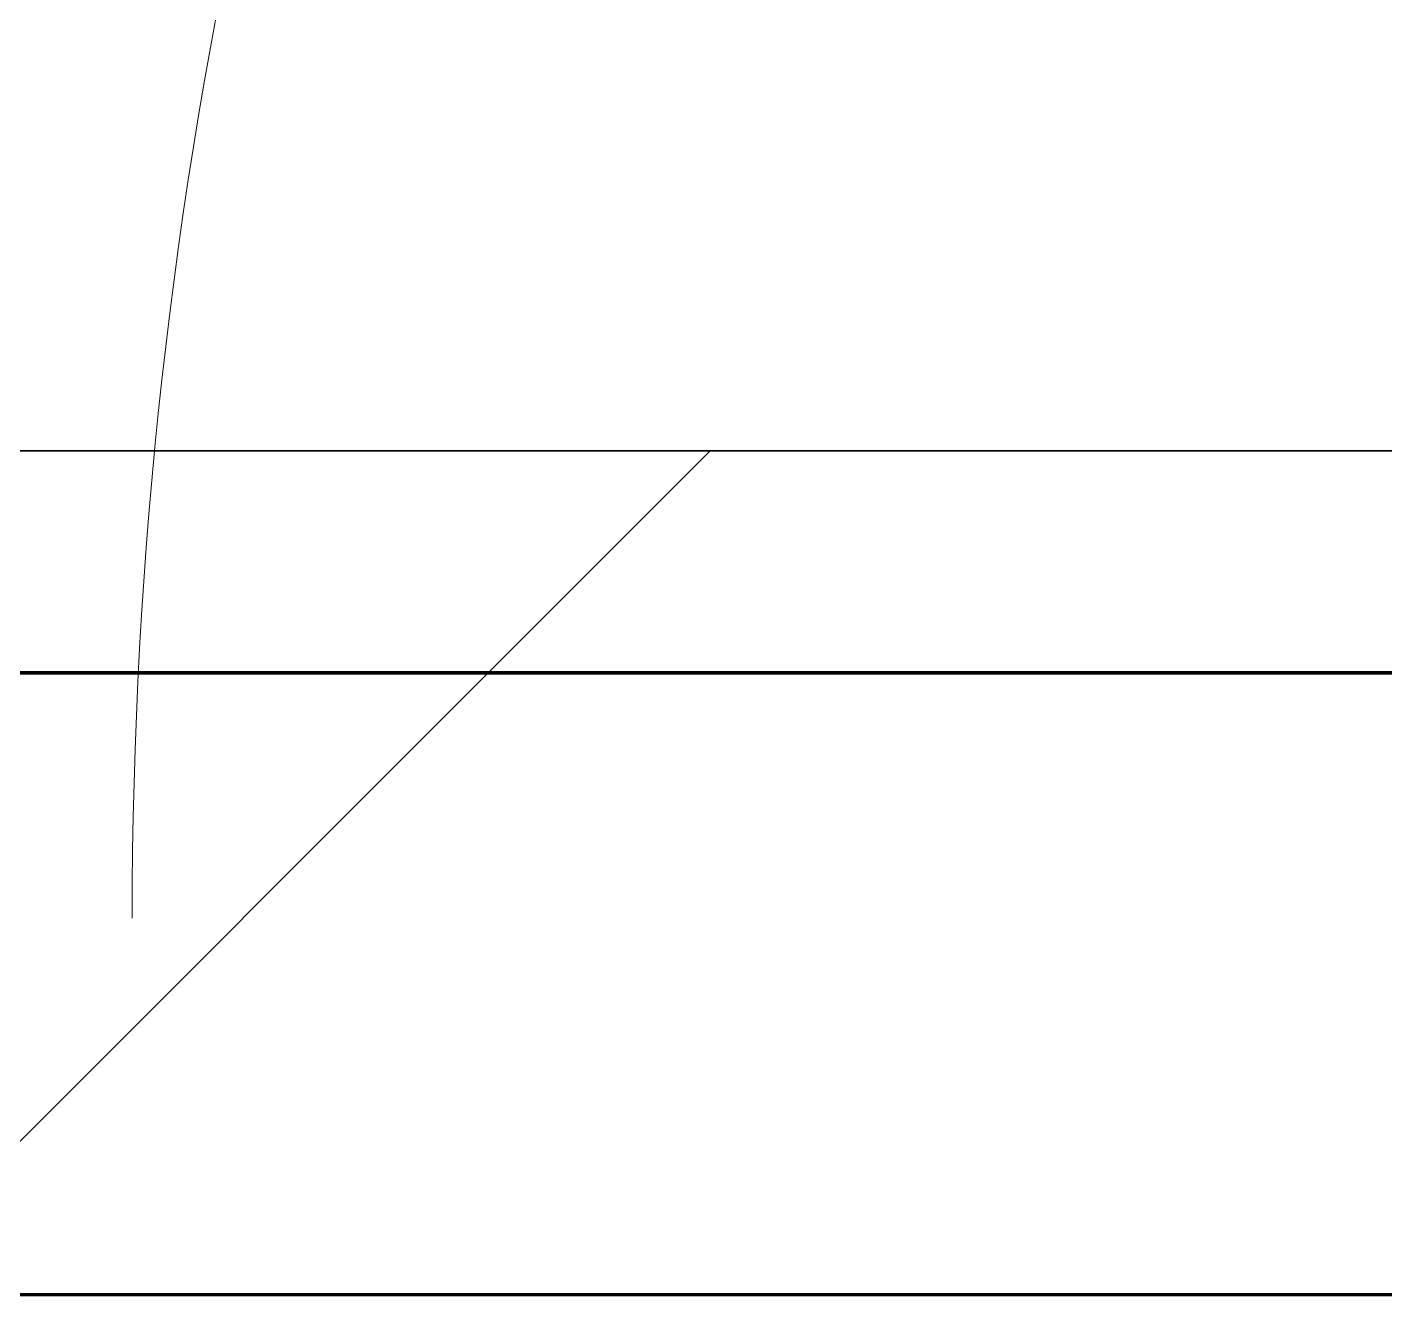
# Model space of a CAD drawing. Header units: millimetres. Extents: x -726012 to -647389, y -20772 to 18805.
# Drawn here: x -706006 to -705700.3, y -3460.9 to -3175.6 of the extents above; entities that cross this region are included whole.
import ezdxf
from ezdxf.xclip import XClip

# ---------------------------------------------------------------- set-up
doc = ezdxf.new("R2010")
doc.units = ezdxf.units.MM
doc.header["$XCLIPFRAME"] = 0
for name, color, linetype, lineweight in [('A-DOOR-E', 2, 'Continuous', 25), ('A-DOOR-OPNG', 2, 'Continuous', 9), ('A-GLAZ-CURT', 2, 'Continuous', 9), ('A-WALL', 5, 'Continuous', 35), ('A-WALL-FNSH', 2, 'Continuous', 35), ('A-WALL-PATT', 1, 'Continuous', 35)]:
    doc.layers.add(name, color=color, linetype=linetype, lineweight=lineweight)
doc.layers.add('A11_ALU.SOLID SHEET', color=2, linetype='Continuous')

# ---------------------------------------------------------------- blocks, each defined once
blk = doc.blocks.new('DPA_AC-SG-PI - A1_1200x1300 mm-9677159-4233-01 ENLARGED MULTI-PURPOSE LEVEL - REFLECTED CEILING PLAN - SHEET 4')
at = {"layer": 'A-DOOR-OPNG'}
blk.add_arc((-500, -14.8), 1100, 334.74419, 0, dxfattribs=at)
blk = doc.blocks.new('PPLS-PP19_Custom Tile Pattern - Custom Tile Pattern-V151-4233-01 ENLARGED MULTI-PURPOSE LEVEL - REFLECTED CEILING PLAN - SHEET 4')
at = {"layer": 'A-GLAZ-CURT'}
for p, q in [((-300, 0), (300, 0)), ((300, 0), (-300, 0)), ((230.06, 0), (300, 0)), ((-300, -50), (300, -50)), ((300, -50), (-300, -50))]:
    blk.add_line(p, q, dxfattribs=at)
for points, knots in [([(300, 0), (286.53, 0), (254.22, 0), (207.11, 0), (177.41, 0), (159.34, 0), (158.33, 0), (158.3, 0)], [-285.253232, -285.253232, -285.253232, -285.253232, -244.693688, -187.987675, -143.776725, -129.632772, -123.352749, -123.352749, -123.352749, -123.352749]), ([(300, 0), (288.22, 0), (268.81, 0), (249.63, 0), (242.96, 0)], [-12528.858583, -12528.858583, -12528.858583, -12528.858583, -11905.454923, -11517.543583, -11517.543583, -11517.543583, -11517.543583]), ([(243.91, 0), (253.3, 0), (267.66, 0), (281.71, 0), (291.71, 0), (296.52, 0), (297.86, 0), (298.09, 0)], [-6519.523061, -6519.523061, -6519.523061, -6519.523061, -6068.460911, -5766.029927, -5566.724884, -5280.360606, -5199.253518, -5199.253518, -5199.253518, -5199.253518]), ([(284.76, 0), (284.76, 0), (285.09, 0), (287.47, 0), (293.59, 0), (297.76, 0), (300, 0)], [-4110.630118, -4110.630118, -4110.630118, -4110.630118, -4053.389046, -3959.664717, -3862.421465, -3746.95702, -3746.95702, -3746.95702, -3746.95702]), ([(297.38, 0), (295.84, 0), (291.62, 0), (285.38, 0), (284.87, 0)], [-4803.172655, -4803.172655, -4803.172655, -4803.172655, -4358.271401, -4143.037883, -4143.037883, -4143.037883, -4143.037883])]:
    blk.add_open_spline(points, degree=3, knots=knots, dxfattribs=at)
blk = doc.blocks.new('PPLS-PP19_Custom Tile Pattern - Custom Tile Pattern-V152-4233-01 ENLARGED MULTI-PURPOSE LEVEL - REFLECTED CEILING PLAN - SHEET 4')
at = {"layer": 'A-GLAZ-CURT'}
for p, q in [((-300, 0), (300, 0)), ((300, 0), (-300, 0)), ((-293.07, 0), (-275.75, 0)), ((-275.75, 0), (-293.07, 0)), ((-222.32, 0), (-220.73, 0)), ((-220.73, 0), (-222.32, 0)), ((-220.4, 0), (-205, 0)), ((-205, 0), (-220.4, 0)), ((-300, -50), (300, -50)), ((300, -50), (-300, -50))]:
    blk.add_line(p, q, dxfattribs=at)
at = {"layer": 'A-GLAZ-CURT', "flags": 128}
for points in [[(-300, 0), (-291.56, 0), (-283.3, 0), (-275.2, 0), (-267.26, 0), (-259.45, 0), (-251.77, 0), (-244.2, 0), (-236.74, 0), (-229.36, 0), (-222.06, 0), (-214.83, 0), (-207.71, 0), (-200.76, 0), (-194.02, 0), (-187.54, 0), (-181.38, 0), (-175.58, 0), (-170.25, 0), (-165.64, 0), (-162.01, 0), (-159.53, 0), (-157.46, 0), (-154.52, 0), (-149.42, 0), (-141.84, 0), (-132.81, 0), (-126.08, 0)], [(-125.17, 0), (-128.55, 0), (-134.16, 0), (-140.03, 0), (-145.5, 0), (-150.63, 0), (-155.53, 0), (-160.27, 0), (-164.95, 0), (-169.65, 0), (-174.47, 0), (-179.49, 0), (-184.81, 0), (-190.44, 0), (-196.37, 0), (-202.58, 0), (-209.04, 0), (-215.73, 0), (-222.63, 0), (-229.72, 0), (-236.97, 0), (-244.39, 0), (-251.96, 0), (-259.67, 0), (-267.51, 0), (-275.48, 0), (-283.55, 0), (-291.73, 0), (-300, 0)]]:
    blk.add_lwpolyline(points, dxfattribs=at)
at = {"layer": 'A-GLAZ-CURT'}
for points, knots in [([(-300, 0), (-284.65, 0), (-256.19, 0), (-231.39, 0), (-220.39, 0)], [-5323.127839, -5323.127839, -5323.127839, -5323.127839, -4502.809032, -3770.548886, -3770.548886, -3770.548886, -3770.548886]), ([(-220.62, 0), (-239.79, 0), (-265.24, 0), (-294.48, 0), (-300, 0)], [-14989.627579, -14989.627579, -14989.627579, -14989.627579, -13729.592194, -13439.944408, -13439.944408, -13439.944408, -13439.944408]), ([(-137.88, 0), (-140.56, 0), (-147.66, 0), (-147.69, 0), (-158.72, 0), (-174.02, 0), (-185.59, 0), (-209.77, 0), (-232.01, 0), (-255.22, 0), (-262.59, 0), (-264.9, 0), (-265.4, 0)], [-3187.727384, -3187.727384, -3187.727384, -3187.727384, -2919.378265, -2477.344047, -2237.412286, -2029.680487, -1755.085331, -1400.429864, -858.079193, -543.655514, -208.940337, 0, 0, 0, 0]), ([(-258.6, 0), (-257.91, 0), (-254.26, 0), (-241.25, 0), (-228.95, 0), (-221.55, 0), (-221.12, 0)], [-5722.54675, -5722.54675, -5722.54675, -5722.54675, -5657.471696, -5413.335975, -5017.494783, -4992.826024, -4992.826024, -4992.826024, -4992.826024]), ([(-220.37, 0), (-221.19, 0), (-224.59, 0), (-231.26, 0), (-233.46, 0), (-234, 0)], [-1020.541103, -1020.541103, -1020.541103, -1020.541103, -978.033455, -846.069444, -682.911962, -682.911962, -682.911962, -682.911962]), ([(-233.49, 0), (-233.44, 0), (-232.38, 0), (-230.74, 0), (-225.3, 0), (-223.63, 0)], [-455.274641, -455.274641, -455.274641, -455.274641, -440.605512, -119.536984, 0, 0, 0, 0]), ([(-223.63, 0), (-219.39, 0), (-206.17, 0), (-188.58, 0), (-169.02, 0), (-157.93, 0), (-152.01, 0)], [-5463.295695, -5463.295695, -5463.295695, -5463.295695, -5161.076232, -4739.070012, -4465.409639, -4149.119819, -4149.119819, -4149.119819, -4149.119819]), ([(-220.37, 0), (-204.3, 0), (-180.49, 0), (-159.54, 0), (-152.02, 0)], [-3770.095708, -3770.095708, -3770.095708, -3770.095708, -2700.551212, -2025.879528, -2025.879528, -2025.879528, -2025.879528]), ([(-152.67, 0), (-171.19, 0), (-193.55, 0), (-218.29, 0), (-220.37, 0)], [-16636.165947, -16636.165947, -16636.165947, -16636.165947, -15131.813646, -14995.132429, -14995.132429, -14995.132429, -14995.132429]), ([(-220.37, 0), (-217.81, 0), (-212.35, 0), (-200.2, 0), (-185.8, 0), (-171.77, 0), (-158.7, 0), (-157.22, 0)], [-4978.591519, -4978.591519, -4978.591519, -4978.591519, -4832.723979, -4666.091899, -4349.945572, -4000.813434, -3840.635403, -3840.635403, -3840.635403, -3840.635403]), ([(-133.82, 0), (-135.51, 0), (-137.8, 0), (-149.31, 0), (-162.01, 0), (-177.91, 0), (-198.58, 0), (-212.44, 0), (-220.15, 0)], [-2731.647847, -2731.647847, -2731.647847, -2731.647847, -2418.507304, -2308.929706, -2113.765672, -1763.376603, -1422.553702, -1024.367943, -1024.367943, -1024.367943, -1024.367943]), ([(-84.49, 0), (-97.88, 0), (-119.88, 0), (-146.1, 0), (-152.03, 0)], [-18863.835505, -18863.835505, -18863.835505, -18863.835505, -17136.203329, -16653.375917, -16653.375917, -16653.375917, -16653.375917]), ([(-152.01, 0), (-146.22, 0), (-136.84, 0), (-127.33, 0), (-124.19, 0), (-123.43, 0), (-123.28, 0)], [-4149.119819, -4149.119819, -4149.119819, -4149.119819, -3839.893365, -3647.167523, -3488.92562, -3439.852845, -3439.852845, -3439.852845, -3439.852845]), ([(-151.06, 0), (-150.06, 0), (-147.11, 0), (-143.57, 0), (-138.62, 0)], [-3456.571863, -3456.571863, -3456.571863, -3456.571863, -3371.022232, -3227.460399, -3227.460399, -3227.460399, -3227.460399]), ([(-151.03, 0), (-140.01, 0), (-124.96, 0), (-110.8, 0), (-99.5, 0), (-91.46, 0)], [-1996.172939, -1996.172939, -1996.172939, -1996.172939, -1002.059161, -460.363443, 0, 0, 0, 0]), ([(-118.78, 0), (-121.86, 0), (-126.28, 0), (-136.96, 0), (-147.46, 0), (-150.03, 0), (-150.57, 0)], [-5938.474035, -5938.474035, -5938.474035, -5938.474035, -5700.061948, -5508.838257, -5298.784692, -5196.16478, -5196.16478, -5196.16478, -5196.16478]), ([(-150.34, 0), (-150.07, 0), (-147.75, 0), (-142.6, 0), (-127.26, 0), (-107.3, 0), (-94.05, 0), (-85.05, 0), (-83.82, 0)], [-4948.728362, -4948.728362, -4948.728362, -4948.728362, -4883.323924, -4440.880425, -4054.690705, -3793.097032, -3402.597032, -3340.391645, -3340.391645, -3340.391645, -3340.391645]), ([(-84.2, 0), (-92.34, 0), (-112.04, 0), (-130.52, 0), (-147.74, 0), (-149.07, 0)], [-7439.669089, -7439.669089, -7439.669089, -7439.669089, -7004.680444, -6449.282163, -6277.220794, -6277.220794, -6277.220794, -6277.220794]), ([(-148.23, 0), (-146.94, 0), (-140.15, 0), (-137.28, 0), (-133.93, 0), (-128.78, 0), (-126.5, 0)], [-6162.058746, -6162.058746, -6162.058746, -6162.058746, -6017.569127, -5560.701257, -5364.112219, -5231.017328, -5231.017328, -5231.017328, -5231.017328]), ([(-86.16, 0), (-91.37, 0), (-104.13, 0), (-122.65, 0), (-139.03, 0), (-146.11, 0), (-146.95, 0)], [-1681.3698, -1681.3698, -1681.3698, -1681.3698, -1374.161226, -945.742622, -741.901385, -489.130243, -489.130243, -489.130243, -489.130243]), ([(-146.69, 0), (-146.59, 0), (-145.49, 0), (-135.69, 0), (-128.29, 0), (-125.15, 0)], [-420.34245, -420.34245, -420.34245, -420.34245, -406.956646, -290.263673, 0, 0, 0, 0]), ([(-127.41, 0), (-131.63, 0), (-133.16, 0), (-134.09, 0), (-134.15, 0)], [-8540.990293, -8540.990293, -8540.990293, -8540.990293, -8266.114998, -8246.473386, -8246.473386, -8246.473386, -8246.473386]), ([(-134.15, 0), (-133.32, 0), (-130.31, 0), (-117.33, 0), (-92.04, 0), (-74.02, 0), (-62.74, 0), (-60.36, 0), (-59.97, 0)], [-7657.439573, -7657.439573, -7657.439573, -7657.439573, -7293.749979, -6839.55839, -6236.997189, -5713.340575, -5140.470607, -5006.787413, -5006.787413, -5006.787413, -5006.787413]), ([(-120.13, 0), (-120.14, 0), (-120.24, 0), (-121.3, 0), (-129.25, 0), (-133.82, 0)], [-2933.992132, -2933.992132, -2933.992132, -2933.992132, -2920.575025, -2840.280255, -2731.647847, -2731.647847, -2731.647847, -2731.647847]), ([(-113.43, 0), (-113.44, 0), (-113.96, 0), (-119.73, 0), (-125.43, 0), (-127.03, 0), (-127.41, 0)], [-328.499627, -328.499627, -328.499627, -328.499627, -282.672656, -98.539552, -24.539552, 0, 0, 0, 0]), ([(-126.5, 0), (-122.44, 0), (-108.71, 0), (-86.68, 0), (-63.44, 0), (-54.4, 0), (-48.53, 0), (-30.79, 0), (-22.93, 0), (-15.39, 0)], [-5231.017328, -5231.017328, -5231.017328, -5231.017328, -4994.692869, -4542.524482, -4008.285538, -3689.699207, -3546.54457, -3315.260113, -2864.387349, -2864.387349, -2864.387349, -2864.387349]), ([(-125.15, 0), (-124.93, 0), (-121.96, 0), (-113.01, 0), (-98.9, 0), (-90.18, 0), (-84.15, 0), (-83.89, 0)], [-3362.7396, -3362.7396, -3362.7396, -3362.7396, -3342.215224, -3074.362186, -2902.289527, -2605.247022, -2592.111775, -2592.111775, -2592.111775, -2592.111775]), ([(-122.08, 0), (-122.01, 0), (-121.69, 0), (-121.2, 0), (-120.88, 0)], [-3136.336417, -3136.336417, -3136.336417, -3136.336417, -3110.304437, -3035.164275, -3035.164275, -3035.164275, -3035.164275]), ([(-84.85, 0), (-92.14, 0), (-101.89, 0), (-114.02, 0), (-117.28, 0), (-118.78, 0)], [-618.591045, -618.591045, -618.591045, -618.591045, -229.489605, -116.330425, 0, 0, 0, 0]), ([(-117.74, 0), (-117.19, 0), (-114.78, 0), (-113.43, 0), (-113.43, 0)], [-821.249067, -821.249067, -821.249067, -821.249067, -394.672656, -330.879064, -330.879064, -330.879064, -330.879064]), ([(-36.62, 0), (-36.62, 0), (-40.35, 0), (-44.32, 0), (-58.97, 0), (-85.2, 0), (-107.61, 0), (-116.56, 0), (-117.56, 0)], [-4069.478503, -4069.478503, -4069.478503, -4069.478503, -3858.647035, -3538.256648, -2842.901703, -2193.204658, -1433.981041, -985.49888, -985.49888, -985.49888, -985.49888]), ([(-115.82, 0), (-114.96, 0), (-110.41, 0), (-97.94, 0), (-87.9, 0), (-83.71, 0)], [-5724.064692, -5724.064692, -5724.064692, -5724.064692, -5430.283136, -5103.229623, -4877.717903, -4877.717903, -4877.717903, -4877.717903]), ([(9.32, 0), (9.08, 0), (7.65, 0), (2.57, 0), (-12.23, 0), (-25.64, 0), (-40, 0), (-56.24, 0), (-75.59, 0), (-94, 0), (-112.01, 0), (-114.94, 0), (-115.63, 0)], [-2922.926651, -2922.926651, -2922.926651, -2922.926651, -2882.788014, -2720.818881, -2518.50168, -2125.455881, -1792.521578, -1466.981642, -1208.454564, -789.402658, -501.969187, -243.577221, -243.577221, -243.577221, -243.577221]), ([(-91.46, 0), (-90.09, 0), (-84.7, 0), (-77.43, 0), (-72.73, 0), (-72.64, 0), (-72.64, 0)], [-19832.387487, -19832.387487, -19832.387487, -19832.387487, -19753.885894, -19541.04734, -19478.625389, -19471.062469, -19471.062469, -19471.062469, -19471.062469]), ([(-83.71, 0), (-78.5, 0), (-71.41, 0), (-65.93, 0), (-65.07, 0)], [-2589.017436, -2589.017436, -2589.017436, -2589.017436, -2322.099534, -2241.8264, -2241.8264, -2241.8264, -2241.8264]), ([(-72.93, 0), (-75.51, 0), (-79.27, 0), (-83.42, 0), (-83.7, 0)], [-19442.345229, -19442.345229, -19442.345229, -19442.345229, -18935.241197, -18898.232695, -18898.232695, -18898.232695, -18898.232695]), ([(-83.7, 0), (-79.87, 0), (-74.24, 0), (-68.41, 0), (-65.12, 0), (-63.63, 0)], [-3338.399591, -3338.399591, -3338.399591, -3338.399591, -3144.956779, -3050.982048, -2969.237017, -2969.237017, -2969.237017, -2969.237017]), ([(-26.75, 0), (-27.82, 0), (-36.18, 0), (-53.55, 0), (-71.04, 0), (-82.59, 0), (-83.7, 0)], [-8718.362214, -8718.362214, -8718.362214, -8718.362214, -8532.293389, -8073.216054, -7508.296369, -7448.685661, -7448.685661, -7448.685661, -7448.685661]), ([(-36.33, 0), (-36.43, 0), (-37.27, 0), (-45.02, 0), (-46.13, 0), (-60.59, 0), (-74.04, 0), (-81.81, 0), (-83.69, 0)], [-1855.773136, -1855.773136, -1855.773136, -1855.773136, -1810.870157, -1672.078046, -1405.135169, -1060.00838, -740.068933, -639.169293, -639.169293, -639.169293, -639.169293]), ([(-83.37, 0), (-82.02, 0), (-66.92, 0), (-42.53, 0), (-12.78, 0), (4.23, 0), (9.64, 0), (10.14, 0), (10.18, 0)], [-4871.544419, -4871.544419, -4871.544419, -4871.544419, -4799.173296, -4065.652676, -3589.737505, -3285.047089, -3066.359526, -3044.715262, -3044.715262, -3044.715262, -3044.715262]), ([(-29.03, 0), (-33.97, 0), (-43.74, 0), (-56.37, 0), (-71.66, 0), (-77.83, 0), (-82.66, 0), (-83.28, 0), (-83.28, 0)], [-2680.714891, -2680.714891, -2680.714891, -2680.714891, -2413.671296, -2161.752162, -2006.592567, -1646.621388, -1424.436217, -1393.971743, -1393.971743, -1393.971743, -1393.971743]), ([(-83.28, 0), (-83.28, 0), (-82.91, 0), (-76.14, 0), (-62.97, 0), (-48.14, 0), (-36.49, 0), (-33.57, 0), (-29.94, 0), (-28.57, 0)], [-1393.4169, -1393.4169, -1393.4169, -1393.4169, -1353.722004, -1274.333717, -1073.56893, -651.549973, -296.515819, -83.513472, 0, 0, 0, 0]), ([(-63.96, 0), (-64.13, 0), (-71.3, 0), (-78.3, 0), (-82.61, 0)], [-2171.769325, -2171.769325, -2171.769325, -2171.769325, -2007.031671, -1751.426875, -1751.426875, -1751.426875, -1751.426875]), ([(-66.39, 0), (-66.39, 0), (-63.63, 0), (-53.63, 0), (-34.42, 0), (-29.82, 0), (-29.19, 0)], [-2493.31794, -2493.31794, -2493.31794, -2493.31794, -2315.303971, -1809.437387, -963.711516, -666.19313, -666.19313, -666.19313, -666.19313]), ([(-15.82, 0), (-28.51, 0), (-48.62, 0), (-65.77, 0), (-66.37, 0), (-66.38, 0)], [-3664.062215, -3664.062215, -3664.062215, -3664.062215, -2981.410125, -2542.574734, -2498.224237, -2498.224237, -2498.224237, -2498.224237]), ([(-63.63, 0), (-61.49, 0), (-57.39, 0), (-54.49, 0), (-45.2, 0), (-40.79, 0), (-40.46, 0), (-40.44, 0)], [-2969.237017, -2969.237017, -2969.237017, -2969.237017, -2851.217951, -2734.127174, -2474.780881, -2410.990208, -2350.645972, -2350.645972, -2350.645972, -2350.645972]), ([(-58.83, 0), (-58.37, 0), (-57.29, 0), (-54.23, 0), (-46.33, 0), (-42.62, 0), (-41.76, 0)], [-4859.52896, -4859.52896, -4859.52896, -4859.52896, -4680.891996, -4469.85053, -4321.566175, -4270.495146, -4270.495146, -4270.495146, -4270.495146]), ([(-51.83, 0), (-51.83, 0), (-51.78, 0), (-47.4, 0), (-46.01, 0), (-40.22, 0), (-36.78, 0)], [-632.814994, -632.814994, -632.814994, -632.814994, -627.965721, -508.377888, -260.442412, 0, 0, 0, 0]), ([(-15.42, 0), (-17.43, 0), (-23.97, 0), (-32.81, 0), (-44.85, 0), (-51.43, 0), (-51.79, 0)], [-1398.235052, -1398.235052, -1398.235052, -1398.235052, -1290.787923, -1039.307308, -819.71621, -644.910881, -644.910881, -644.910881, -644.910881]), ([(-41.76, 0), (-39.9, 0), (-37.72, 0), (-36.92, 0), (-36.77, 0)], [-4270.495146, -4270.495146, -4270.495146, -4270.495146, -4161.040818, -4106.245333, -4106.245333, -4106.245333, -4106.245333]), ([(-36.78, 0), (-32.43, 0), (-19.22, 0), (8.83, 0), (35.15, 0), (50.85, 0), (51.96, 0)], [-6191.144455, -6191.144455, -6191.144455, -6191.144455, -5862.463379, -5340.621928, -4573.028122, -4514.376165, -4514.376165, -4514.376165, -4514.376165]), ([(-36.29, 0), (-36.29, 0), (-34.66, 0), (-28.88, 0), (-26.95, 0), (-26.54, 0)], [-9150.272121, -9150.272121, -9150.272121, -9150.272121, -9057.163041, -8919.836787, -8834.607043, -8834.607043, -8834.607043, -8834.607043]), ([(-16, 0), (-18.2, 0), (-25.71, 0), (-34.76, 0), (-36.04, 0)], [-9532.07602, -9532.07602, -9532.07602, -9532.07602, -9424.652049, -9182.880979, -9182.880979, -9182.880979, -9182.880979]), ([(-33.34, 0), (-33.34, 0), (-32.93, 0), (-31.16, 0), (-30.52, 0)], [-2415.024266, -2415.024266, -2415.024266, -2415.024266, -2357.633367, -2323.618664, -2323.618664, -2323.618664, -2323.618664]), ([(70.61, 0), (66.16, 0), (55.8, 0), (39.61, 0), (24.74, 0), (2.64, 0), (-17.84, 0), (-30.57, 0), (-31.82, 0), (-32, 0)], [-4647.237329, -4647.237329, -4647.237329, -4647.237329, -4326.416877, -4098.545751, -3766.694881, -3333.063701, -2994.501669, -2698.150104, -2614.070998, -2614.070998, -2614.070998, -2614.070998]), ([(-30.76, 0), (-30.73, 0), (-29.99, 0), (-23.52, 0), (-15.88, 0), (-15.39, 0)], [-54176.191683, -54176.191683, -54176.191683, -54176.191683, -54157.274271, -53749.15266, -53721.424416, -53721.424416, -53721.424416, -53721.424416]), ([(-30.52, 0), (-27.11, 0), (-22.68, 0), (-17.42, 0), (-15.38, 0)], [-2323.618664, -2323.618664, -2323.618664, -2323.618664, -2142.497158, -2033.815701, -2033.815701, -2033.815701, -2033.815701]), ([(-15.78, 0), (-16.72, 0), (-19.75, 0), (-25.97, 0), (-29.52, 0), (-30.21, 0)], [-54978.391886, -54978.391886, -54978.391886, -54978.391886, -54789.006179, -54461.685999, -54290.791712, -54290.791712, -54290.791712, -54290.791712]), ([(8.33, 0), (8.19, 0), (7.18, 0), (0.32, 0), (-13.89, 0), (-24.92, 0), (-29.03, 0)], [-3574.286521, -3574.286521, -3574.286521, -3574.286521, -3526.962355, -3285.499107, -2903.012179, -2680.714891, -2680.714891, -2680.714891, -2680.714891]), ([(-28.98, 0), (-28.66, 0), (-27.39, 0), (-24.45, 0), (-22.56, 0)], [-166.548282, -166.548282, -166.548282, -166.548282, -102.06493, 0, 0, 0, 0]), ([(-28.57, 0), (-26.93, 0), (-20.29, 0), (-11.45, 0), (2.08, 0), (13.15, 0), (21.24, 0), (24.62, 0), (24.72, 0), (24.72, 0)], [-5361.429781, -5361.429781, -5361.429781, -5361.429781, -5261.36855, -5050.479954, -4785.90057, -4596.498881, -4445.288762, -4384.376941, -4376.041937, -4376.041937, -4376.041937, -4376.041937])]:
    blk.add_open_spline(points, degree=3, knots=knots, dxfattribs=at)
for points in [[(-83.7, 0), (-84.52, 0), (-85.34, 0), (-86.16, 0)], [(-39.84, 0), (-39.08, 0), (-38.11, 0), (-37.36, 0)], [(-22.56, 0), (-20.44, 0), (-18.2, 0), (-16.02, 0)]]:
    blk.add_open_spline(points, degree=3, dxfattribs=at)
blk = doc.blocks.new('*U885')
at = {"layer": 'A-GLAZ-CURT'}
for name, p in [('PPLS-PP19_Custom Tile Pattern - Custom Tile Pattern-V151-4233-01 ENLARGED MULTI-PURPOSE LEVEL - REFLECTED CEILING PLAN - SHEET 4', (-30000, 4270.45)), ('PPLS-PP19_Custom Tile Pattern - Custom Tile Pattern-V152-4233-01 ENLARGED MULTI-PURPOSE LEVEL - REFLECTED CEILING PLAN - SHEET 4', (-29400, 4270.45))]:
    blk.add_blockref(name, p, dxfattribs=at)
blk = doc.blocks.new('*U1287')
blk.add_lwpolyline([(21173.36, -580), (28210, -580), (28210, -6849.96), (45954.15, -6849.96), (45954.15, 600), (82995.06, 600), (83086.47, 650), (90052, 650), (90392, 990), (103159.16, 990), (103159.16, 4990), (21173.36, 4990), (21173.36, 3485.45), (21203.36, 3485.45), (21203.36, 925.54), (21173.36, 925.54), (21173.36, -580)])

msp = doc.modelspace()

# ---------------------------------------------------------------- hatches: boundary and pattern name
at = {"layer": 'A-WALL-PATT', "lineweight": 9}
h = msp.add_hatch(dxfattribs=at)
h.set_pattern_fill('FP_3', color=256, style=0, pattern_type=2)
h.set_pattern_definition([(45, (0, 0), (-212.13203, 212.13203), []), (135, (0, 0), (-212.13203, -212.13203), [])])
h.paths.add_polyline_path([(-698728.22, -3320.94), (-698728.22, -3270.94), (-701451.04, -3270.94), (-701339.13, -3320.94), (-699206.29, -3320.94)])
h.paths.add_polyline_path([(-703169.5, -3320.94), (-701449.44, -3320.94), (-701561.35, -3270.94), (-705051.04, -3270.94), (-704939.13, -3320.94), (-703306.16, -3320.94)])
h.paths.add_polyline_path([(-706586.05, -3320.94), (-705049.44, -3320.94), (-705161.35, -3270.94), (-716522.37, -3270.94), (-716522.37, -3320.94), (-706722.72, -3320.94)])
h = msp.add_hatch(dxfattribs=at)
h.set_pattern_fill('FP_4', color=256, style=0, pattern_type=2)
h.set_pattern_definition([(45, (0, 0), (-212.13203, 212.13203), [])])
h.paths.add_polyline_path([(-698678.22, -3460.94), (-698678.22, -3320.94), (-701339.13, -3320.94), (-701288.73, -3343.46), (-701284.96, -3341.28), (-701279.79, -3341.28), (-701273.71, -3345.94), (-701272.71, -3350.62), (-701207.37, -3379.81), (-701225.73, -3420.89), (-701449.44, -3320.94), (-704939.13, -3320.94), (-704888.73, -3343.46), (-704884.96, -3341.28), (-704879.79, -3341.28), (-704873.71, -3345.94), (-704872.71, -3350.62), (-704807.37, -3379.81), (-704825.73, -3420.89), (-705049.44, -3320.94), (-716522.37, -3320.94), (-716522.37, -3460.94), (-699206.29, -3460.94)])

# ---------------------------------------------------------------- linework, layer by layer
at = {"layer": 'A-WALL', "color": 7, "lineweight": 70}
for p, q in [((-716472.37, -3320.94), (-705982.37, -3320.94)), ((-705982.37, -3320.94), (-716472.37, -3320.94)), ((-705982.37, -3320.94), (-705049.44, -3320.94)), ((-705049.44, -3320.94), (-705982.37, -3320.94)), ((-705982.37, -3460.94), (-716522.37, -3460.94)), ((-704782.37, -3460.94), (-705982.37, -3460.94))]:
    msp.add_line(p, q, dxfattribs=at)
at = {"layer": 'A-WALL-FNSH', "color": 250}
for p, q in [((-716522.37, -3270.94), (-705982.37, -3270.94)), ((-705982.37, -3270.94), (-705161.35, -3270.94))]:
    msp.add_line(p, q, dxfattribs=at)

# ---------------------------------------------------------------- block references
msp.add_blockref('*U885', (-676282.37, -7541.39))
at = {"layer": 'A-DOOR-E', "rotation": 180}
msp.add_blockref('DPA_AC-SG-PI - A1_1200x1300 mm-9677159-4233-01 ENLARGED MULTI-PURPOSE LEVEL - REFLECTED CEILING PLAN - SHEET 4', (-705382.37, -3390.94), dxfattribs=at)

# ---------------------------------------------------------------- next in the draw order: block references
at = {"layer": 'A11_ALU.SOLID SHEET'}
ref = msp.add_blockref('*U1287', (-744682.37, 3579.02), dxfattribs=at)
XClip(ref).set_block_clipping_path([(22516.8245944298, -23612.0000696909), (92487.8891097467, 7199.9972603897)])

doc.saveas('drawing.dxf')
